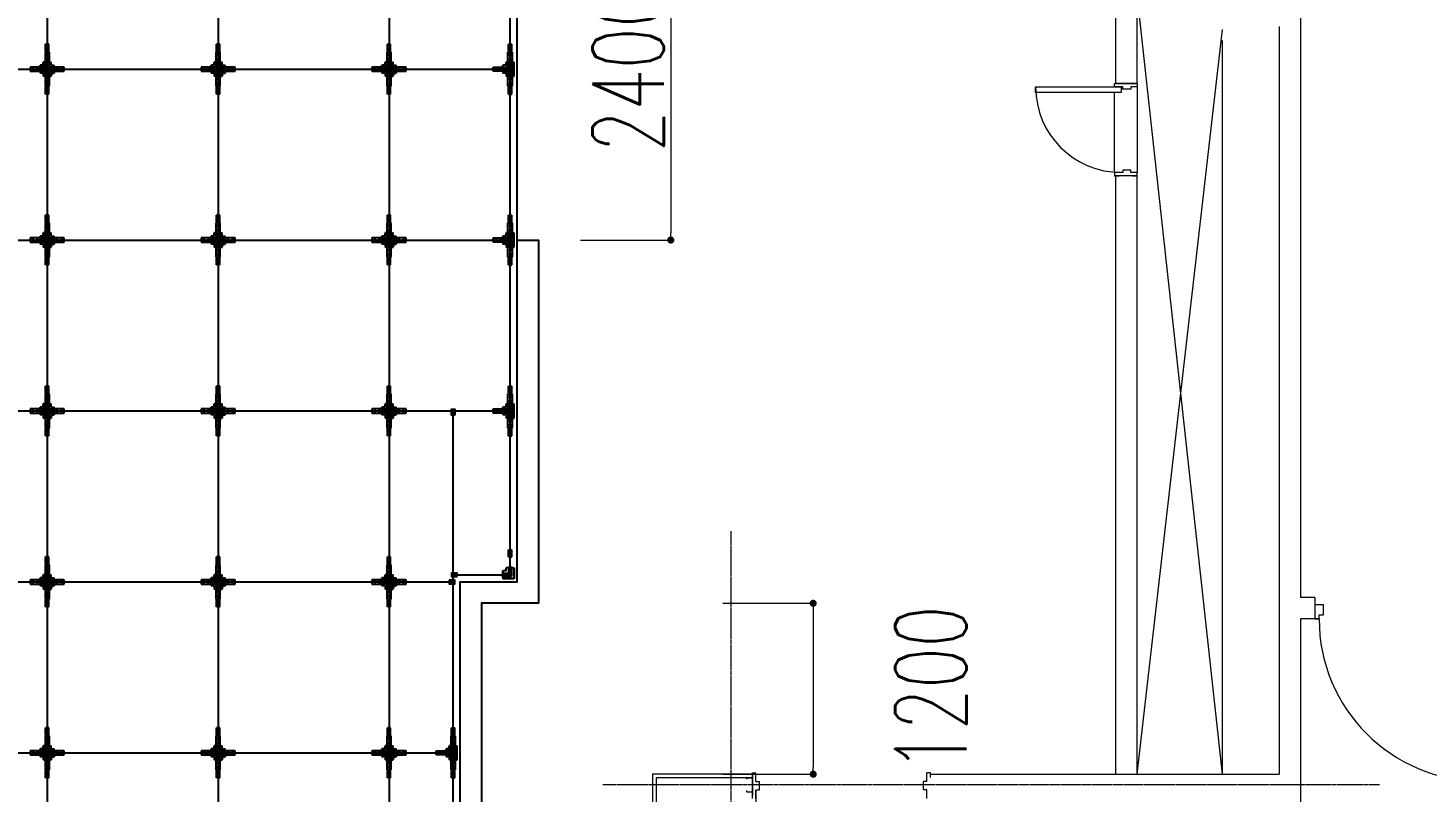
# Model space of a CAD drawing. Extents: x 225000 to 2157367, y 208400 to 840900.
# Drawn here: x 508391 to 518213, y 393527 to 398891 of the extents above; entities that cross this region are included whole.
import ezdxf

# ---------------------------------------------------------------- set-up
doc = ezdxf.new("R2010")
doc.units = 0
doc.header["$LTSCALE"] = 10
for name, pattern in [('Data Center Layout_L20$0$CENTER', [2, 1.25, -0.25, 0.25, -0.25]), ('XFDC20$0$CENTERX2', [4, 2.5, -0.5, 0.5, -0.5]), ('XFDC20$0$HIDDEN2', [0.1875, 0.125, -0.0625])]:
    doc.linetypes.add(name, pattern=pattern)
for name, color, linetype, lineweight in [('Data Center Layout_L20$0$ARC', 252, 'Continuous', 0), ('Data Center Layout_L20$0$K-SIN', 252, 'Data Center Layout_L20$0$CENTER', 9), ('Data Center Layout_L20$0$STEEL1', 252, 'Continuous', 0)]:
    doc.layers.add(name, color=color, linetype=linetype, lineweight=lineweight)
for name, color, linetype in [('Data Center Layout_L20$0$MACHINE-DIM', 252, 'Continuous'), ('XFDC20$0$A-C-2800 (PH1)', 191, 'Continuous'), ('XFDC20$0$AC-S', 150, 'Continuous')]:
    doc.layers.add(name, color=color, linetype=linetype)
for name, color, linetype, plot in [('XFDC20$0$A-Area (PH1)', 170, 'Continuous', False), ('XFDC20$0$A-C-Point', 9, 'Continuous', False), ('XFDC20$0$A-C-Point Other', 15, 'Continuous', False)]:
    doc.layers.add(name, color=color, linetype=linetype, plot=plot)
doc.styles.add('Data Center Layout_L20$0$型式1', font='simplex.shx', dxfattribs={"width": 0.68, "bigfont": 'chineset.shx'})
doc.dimstyles.new('Data Center Layout_L20$0$DIM-50-00', dxfattribs={"dimscale": 0, "dimtxt": 150, "dimasz": 50, "dimexe": 0, "dimexo": 0.1, "dimgap": 50, "dimtad": 1, "dimdec": 1, "dimdsep": 46, "dimtxsty": 'Data Center Layout_L20$0$型式1', "dimblk": 'Data Center Layout_L20$0$_Dot', "dimcen": 0, "dimclrd": 256, "dimclre": 256, "dimclrt": 256, "dimadec": 0, "dimazin": 0, "dimtfac": 0.8, "dimtdec": 1, "dimtmove": 2, "dimatfit": 3, "dimldrblk": 'Data Center Layout_L20$0$_ArchTick', "dimfxl": 1, "dimtolj": 1, "dimlwd": 13, "dimlwe": 9, "dimarcsym": 0})

# ---------------------------------------------------------------- blocks, each defined once
blk = doc.blocks.new('Data Center Layout_L20$0$_Dot')
at = {"layer": 'Data Center Layout_L20$0$MACHINE-DIM', "color": 0, "lineweight": -2}
blk.add_line((-0.5, 0), (-1, 0), dxfattribs=at)
at = {"layer": 'Data Center Layout_L20$0$MACHINE-DIM', "color": 0, "const_width": 0.5}
blk.add_lwpolyline([(-0.25, 0, 1), (0.25, 0, 1)], format="xyb", close=True, dxfattribs=at)
blk = doc.blocks.new('*D116')
at = {"layer": 'Data Center Layout_L20$0$STEEL1', "lineweight": 9, "transparency": 16777216}
for p, q in [((512269.7, 199802.3), (512903.8, 199802.3)), ((512269.7, 197402.3), (512903.8, 197402.3))]:
    blk.add_line(p, q, dxfattribs=at)
at = {"layer": 'Data Center Layout_L20$0$STEEL1', "lineweight": 13, "transparency": 16777216}
blk.add_line((512903.8, 199752.3), (512903.8, 197452.3), dxfattribs=at)
at = {"layer": 'DEFPOINTS', "color": 0, "transparency": 16777216}
for p in [(512269.6, 199802.3), (512269.6, 197402.3), (512903.8, 197402.3)]:
    blk.add_point(p, dxfattribs=at)
at = {"layer": 'Data Center Layout_L20$0$STEEL1', "lineweight": 13, "transparency": 16777216, "xscale": 50, "yscale": 50, "zscale": 50}
for p, rotation in [((512903.8, 199802.3), 90), ((512903.8, 197402.3), 270)]:
    blk.add_blockref('Data Center Layout_L20$0$_Dot', p, dxfattribs=dict(at, rotation=rotation))
at = {"layer": 'Data Center Layout_L20$0$STEEL1', "transparency": 16777216, "insert": (512603.8, 198602.3), "char_height": 500, "attachment_point": 5, "rotation": 90, "style": 'Data Center Layout_L20$0$型式1'}
blk.add_mtext('\\A1;2400', dxfattribs=at)
blk = doc.blocks.new('Data Center Layout_L20$0$_ArchTick')
at = {"layer": 'Data Center Layout_L20$0$MACHINE-DIM', "color": 0, "const_width": 0.15}
blk.add_lwpolyline([(-0.5, -0.5), (0.5, 0.5)], dxfattribs=at)
blk = doc.blocks.new('*D123')
at = {"layer": 'Data Center Layout_L20$0$STEEL1', "lineweight": 9, "transparency": 16777216}
for p, q in [((513269.7, 194852.3), (513903.8, 194852.3)), ((513269.7, 193652.3), (513903.8, 193652.3))]:
    blk.add_line(p, q, dxfattribs=at)
at = {"layer": 'Data Center Layout_L20$0$STEEL1', "lineweight": 13, "transparency": 16777216}
blk.add_line((513903.8, 194802.3), (513903.8, 193702.3), dxfattribs=at)
at = {"layer": 'DEFPOINTS', "color": 0, "transparency": 16777216}
for p in [(513269.6, 194852.3), (513269.6, 193652.3), (513903.8, 193652.3)]:
    blk.add_point(p, dxfattribs=at)
at = {"layer": 'Data Center Layout_L20$0$STEEL1', "lineweight": 13, "transparency": 16777216, "xscale": 50, "yscale": 50, "zscale": 50}
for p, rotation in [((513903.8, 194852.3), 90), ((513903.8, 193652.3), 270)]:
    blk.add_blockref('Data Center Layout_L20$0$_Dot', p, dxfattribs=dict(at, rotation=rotation))
at = {"layer": 'Data Center Layout_L20$0$STEEL1', "transparency": 16777216, "insert": (514728.8, 194252.3), "char_height": 500, "attachment_point": 5, "rotation": 90, "style": 'Data Center Layout_L20$0$型式1'}
blk.add_mtext('\\A1;1200', dxfattribs=at)
blk = doc.blocks.new('XFDC20$0$Ceil-J十')
for p, q in [((-53, 11), (-53, 11.9)), ((-45, 12.4), (-52.5, 12.4)), ((-44, 10.5), (-52.5, 10.5)), ((-44, 10.5), (-52.5, 10.5)), ((-50, 0), (-50, 28)), ((-28, 28), (-50, 28)), ((-26.8, 26.8), (-50, 26.8)), ((-48, 9.4), (-50, 9.4)), ((-45.5, 4.1), (-50, 4.1)), ((-50, 0), (-50, -28)), ((-48, 0), (-48, 9.4)), ((-48, 0), (-48, -9.4)), ((-45.5, 0), (-45.5, 10.5)), ((-45.5, 8), (-21.3, 8)), ((-21.3, 1.5), (-45.5, 1.5)), ((-45.5, 0), (-45.5, -10.5)), ((-44, 10.5), (-44, 11.4)), ((-44, 10.5), (-18.4, 10.5)), ((-39.5, 8), (-39.5, 10.5)), ((-39.5, 0), (-39.5, 1.5)), ((-39.5, 0), (-39.5, -1.5)), ((0, 50), (-28, 50)), ((-28, 28), (-28, 50)), ((-26.8, 26.8), (-26.8, 50)), ((-20, 7.6), (-20, 10.5)), ((-18.8, 4), (-18.8, 5.5)), ((-12.4, 45), (-12.4, 52.5)), ((-11, 53), (-11.9, 53)), ((-10.5, 44), (-11.4, 44)), ((-10.5, 44), (-10.5, 52.5)), ((0, 45.5), (-10.5, 45.5)), ((-10.5, 44), (-10.5, 18.4)), ((-8, 39.5), (-10.5, 39.5)), ((-7.6, 20), (-10.5, 20)), ((-9.4, 48), (-9.4, 50)), ((0, 48), (-9.4, 48)), ((-8, 45.5), (-8, 21.3)), ((-4, 18.8), (-5.5, 18.8)), ((-4.1, 45.5), (-4.1, 50)), ((-1.5, 21.3), (-1.5, 45.5)), ((0, 39.5), (-1.5, 39.5)), ((0, 50), (28, 50)), ((0, 48), (9.4, 48)), ((0, 45.5), (10.5, 45.5)), ((0, 39.5), (1.5, 39.5)), ((1.5, 21.3), (1.5, 45.5)), ((4, 18.8), (5.5, 18.8)), ((4.1, 45.5), (4.1, 50)), ((7.6, 20), (10.5, 20)), ((8, 45.5), (8, 21.3)), ((8, 39.5), (10.5, 39.5)), ((9.4, 48), (9.4, 50)), ((10.5, 44), (10.5, 52.5)), ((10.5, 44), (10.5, 18.4)), ((10.5, 44), (11.4, 44)), ((11, 53), (11.9, 53)), ((12.4, 45), (12.4, 52.5)), ((44, 10.5), (18.4, 10.5)), ((18.8, 4), (18.8, 5.5)), ((20, 7.6), (20, 10.5)), ((45.5, 8), (21.3, 8)), ((21.3, 1.5), (45.5, 1.5)), ((26.8, 26.8), (26.8, 50)), ((26.8, 26.8), (50, 26.8)), ((28, 28), (28, 50)), ((28, 28), (50, 28)), ((28.6, 28), (37.8, 28)), ((39.5, 8), (39.5, 10.5)), ((39.5, 0), (39.5, 1.5)), ((39.5, 0), (39.5, -1.5)), ((44, 10.5), (44, 11.4)), ((44, 10.5), (52.5, 10.5)), ((45, 12.4), (52.5, 12.4)), ((45.5, 0), (45.5, 10.5)), ((45.5, 4.1), (50, 4.1)), ((45.5, 0), (45.5, -10.5)), ((48, 0), (48, 9.4)), ((48, 9.4), (50, 9.4)), ((48, 0), (48, -9.4)), ((50, 0), (50, 28)), ((50, 0), (50, -28)), ((53, 11), (53, 11.9)), ((-53, -11), (-53, -11.9)), ((-44, -10.5), (-52.5, -10.5)), ((-45, -12.4), (-52.5, -12.4)), ((-45.5, -4.1), (-50, -4.1)), ((-48, -9.4), (-50, -9.4)), ((-26.8, -26.8), (-50, -26.8)), ((-28, -28), (-50, -28)), ((-21.3, -1.5), (-45.5, -1.5)), ((-45.5, -8), (-21.3, -8)), ((-44, -10.5), (-18.4, -10.5)), ((-44, -10.5), (-44, -11.4)), ((-39.5, -8), (-39.5, -10.5)), ((-28, -28), (-28, -50)), ((0, -50), (-28, -50)), ((-26.8, -26.8), (-26.8, -50)), ((-20, -7.6), (-20, -10.5)), ((-18.8, -4), (-18.8, -5.5)), ((-12.4, -45), (-12.4, -52.5)), ((-11, -53), (-11.9, -53)), ((-10.5, -44), (-11.4, -44)), ((-10.5, -44), (-10.5, -18.4)), ((-7.6, -20), (-10.5, -20)), ((-8, -39.5), (-10.5, -39.5)), ((-10.5, -44), (-10.5, -52.5)), ((0, -45.5), (-10.5, -45.5)), ((0, -48), (-9.4, -48)), ((-9.4, -48), (-9.4, -50)), ((-8, -45.5), (-8, -21.3)), ((-4, -18.8), (-5.5, -18.8)), ((-4.1, -45.5), (-4.1, -50)), ((-1.5, -21.3), (-1.5, -45.5)), ((0, -39.5), (-1.5, -39.5)), ((0, -39.5), (1.5, -39.5)), ((0, -45.5), (10.5, -45.5)), ((0, -48), (9.4, -48)), ((0, -50), (28, -50)), ((1.5, -21.3), (1.5, -45.5)), ((4, -18.8), (5.5, -18.8)), ((4.1, -45.5), (4.1, -50)), ((7.6, -20), (10.5, -20)), ((8, -45.5), (8, -21.3)), ((8, -39.5), (10.5, -39.5)), ((9.4, -48), (9.4, -50)), ((10.5, -44), (10.5, -18.4)), ((10.5, -44), (10.5, -52.5)), ((10.5, -44), (11.4, -44)), ((11, -53), (11.9, -53)), ((12.4, -45), (12.4, -52.5)), ((14, -1.5), (13.9, -1.5)), ((44, -10.5), (18.4, -10.5)), ((18.8, -4), (18.8, -5.5)), ((20, -7.6), (20, -10.5)), ((21.3, -1.5), (45.5, -1.5)), ((45.5, -8), (21.3, -8)), ((26.8, -26.8), (50, -26.8)), ((26.8, -26.8), (26.8, -50)), ((28, -28), (28, -50)), ((28, -28), (50, -28)), ((39.5, -8), (39.5, -10.5)), ((44, -10.5), (52.5, -10.5)), ((44, -10.5), (44, -11.4)), ((45, -12.4), (52.5, -12.4)), ((45.5, -4.1), (50, -4.1)), ((48, -9.4), (50, -9.4)), ((53, -11), (53, -11.9))]:
    blk.add_line(p, q)
blk.add_circle((0, 0), 14)
for centre, radius, start, end in [((-52.5, 11.9), 0.5, 90, 180), ((-52.5, 11), 0.5, 180, 270), ((-45, 11.4), 1, 0, 90), ((-21.3, 5.5), 2.5, 0, 90), ((-21.3, 4), 2.5, 270, 0), ((-18.4, 13), 2.5, 270, 324.70561), ((0, 0), 20, 125.29439, 144.70561), ((-11.9, 52.5), 0.5, 90, 180), ((-11.4, 45), 1, 180, 270), ((-13, 18.4), 2.5, 305.29439, 0), ((-11, 52.5), 0.5, 0, 90), ((-5.5, 21.3), 2.5, 180, 270), ((-4, 21.3), 2.5, 270, 0), ((4, 21.3), 2.5, 180, 270), ((5.5, 21.3), 2.5, 270, 0), ((11, 52.5), 0.5, 90, 180), ((13, 18.4), 2.5, 180, 234.70561), ((11.4, 45), 1, 270, 0), ((0, 0), 20, 35.29439, 54.70561), ((11.9, 52.5), 0.5, 0, 90), ((18.4, 13), 2.5, 215.29439, 270), ((21.3, 5.5), 2.5, 90, 180), ((21.3, 4), 2.5, 180, 270), ((45, 11.4), 1, 90, 180), ((52.5, 11.9), 0.5, 0, 90), ((52.5, 11), 0.5, 270, 0), ((-52.5, -11), 0.5, 90, 180), ((-52.5, -11.9), 0.5, 180, 270), ((-45, -11.4), 1, 270, 0), ((-21.3, -4), 2.5, 0, 90), ((-21.3, -5.5), 2.5, 270, 0), ((-18.4, -13), 2.5, 35.29439, 90), ((0, 0), 20, 215.29439, 234.70561), ((-11.4, -45), 1, 90, 180), ((-11.9, -52.5), 0.5, 180, 270), ((-13, -18.4), 2.5, 0, 54.70561), ((-11, -52.5), 0.5, 270, 0), ((-5.5, -21.3), 2.5, 90, 180), ((-4, -21.3), 2.5, 0, 90), ((4, -21.3), 2.5, 90, 180), ((5.5, -21.3), 2.5, 0, 90), ((13, -18.4), 2.5, 125.29439, 180), ((11, -52.5), 0.5, 180, 270), ((11.4, -45), 1, 0, 90), ((0, 0), 20, 305.29439, 324.70561), ((11.9, -52.5), 0.5, 270, 0), ((18.4, -13), 2.5, 90, 144.70561), ((21.3, -4), 2.5, 90, 180), ((21.3, -5.5), 2.5, 180, 270), ((45, -11.4), 1, 180, 270), ((52.5, -11), 0.5, 0, 90), ((52.5, -11.9), 0.5, 270, 0)]:
    blk.add_arc(centre, radius, start, end)
blk = doc.blocks.new('XFDC20$0$Turnbuckle-POINT')
at = {"extrusion": (0, 1, 0)}
for p, q in [((-2.5, -1.1), (-2.5, 1.1)), ((2.5, 1.1), (-2.5, 1.1)), ((2.5, -1.1), (2.5, 1.1)), ((2.5, -1.1), (-2.5, -1.1))]:
    blk.add_line(p, q, dxfattribs=at)
at = {"color": 1, "linetype": 'XFDC20$0$HIDDEN2', "ltscale": 0.5, "extrusion": (0, 1, 0)}
for p, q in [((-2.2, -1.1), (-2.2, 1.1)), ((2.2, -1.1), (2.2, 1.1))]:
    blk.add_line(p, q, dxfattribs=at)
blk.add_circle((0, 0), 0.476)
blk = doc.blocks.new('XFDC20$0$A-C-Support (24x24x6t)')
for p, q in [((1.5, 12), (-1.5, 12)), ((-1.5, 12), (-1.5, 2.75)), ((1.5, 2.75), (1.5, 12)), ((-2.75, 1.5), (-12, 1.5)), ((-12, 1.5), (-12, -1.5)), ((12, 1.5), (2.75, 1.5)), ((12, -1.5), (12, 1.5)), ((-12, -1.5), (-2.75, -1.5)), ((-1.5, -2.75), (-1.5, -12)), ((1.5, -12), (1.5, -2.75)), ((2.75, -1.5), (12, -1.5)), ((-1.5, -12), (1.5, -12))]:
    blk.add_line(p, q)
at = {"color": 9, "linetype": 'XFDC20$0$CENTERX2', "ltscale": 0.01}
for p, q in [((5, 0), (-5, 0)), ((0, 5), (0, -5))]:
    blk.add_line(p, q, dxfattribs=at)
for centre, radius in [((0, 10.04), 0.652), ((-10.04, 0), 0.652), ((-6.97, 0), 0.652), ((0, 0), 1.63), ((0, 7.05), 0.652), ((6.97, 0), 0.652), ((10.04, 0), 0.652), ((0, -7.05), 0.652), ((0, -10.04), 0.652)]:
    blk.add_circle(centre, radius)
for centre, start, end in [((-2.75, 2.75), 270, 360), ((2.75, 2.75), 180, 270), ((-2.75, -2.75), 0, 90), ((2.75, -2.75), 90, 180)]:
    blk.add_arc(centre, 1.25, start, end)
blk = doc.blocks.new('XFDC20$0$Ceil-JT')
for p, q in [((-53, 11), (-53, 11.9)), ((-45, 12.4), (-52.5, 12.4)), ((-44, 10.5), (-52.5, 10.5)), ((-50, 0), (-50, 28)), ((-28, 28), (-50, 28)), ((-26.8, 26.8), (-50, 26.8)), ((-48, 9.4), (-50, 9.4)), ((-45.5, 4.1), (-50, 4.1)), ((-50, 0), (-50, -28)), ((-48, 0), (-48, 9.4)), ((-48, 0), (-48, -9.4)), ((-45.5, 0), (-45.5, 10.5)), ((-45.5, 8), (-21.3, 8)), ((-21.3, 1.5), (-45.5, 1.5)), ((-45.5, 0), (-45.5, -10.5)), ((-44, 10.5), (-44, 11.4)), ((-44, 10.5), (-18.4, 10.5)), ((-39.5, 8), (-39.5, 10.5)), ((-39.5, 0), (-39.5, 1.5)), ((-39.5, 0), (-39.5, -1.5)), ((0, 50), (-28, 50)), ((-28, 28), (-28, 50)), ((-26.8, 26.8), (-26.8, 50)), ((-20, 7.6), (-20, 10.5)), ((-18.8, 4), (-18.8, 5.5)), ((-12.4, 45), (-12.4, 52.5)), ((-11, 53), (-11.9, 53)), ((-10.5, 44), (-11.4, 44)), ((-10.5, 44), (-10.5, 52.5)), ((0, 45.5), (-10.5, 45.5)), ((-10.5, 44), (-10.5, 18.4)), ((-8, 39.5), (-10.5, 39.5)), ((-7.6, 20), (-10.5, 20)), ((-9.4, 48), (-9.4, 50)), ((0, 48), (-9.4, 48)), ((-8, 45.5), (-8, 21.3)), ((-4, 18.8), (-5.5, 18.8)), ((-4.1, 45.5), (-4.1, 50)), ((-1.5, 21.3), (-1.5, 45.5)), ((0, 39.5), (-1.5, 39.5)), ((0, 50), (28, 50)), ((0, 48), (9.4, 48)), ((0, 45.5), (10.5, 45.5)), ((0, 39.5), (1.5, 39.5)), ((1.5, 21.3), (1.5, 45.5)), ((4, 18.8), (5.5, 18.8)), ((4.1, 45.5), (4.1, 50)), ((7.6, 20), (10.5, 20)), ((8, 45.5), (8, 21.3)), ((8, 39.5), (10.5, 39.5)), ((9.4, 48), (9.4, 50)), ((10.5, 44), (10.5, 52.5)), ((10.5, 44), (10.5, 18.4)), ((10.5, 44), (11.4, 44)), ((11, 53), (11.9, 53)), ((12.4, 45), (12.4, 52.5)), ((44, 10.5), (18.4, 10.5)), ((18.8, 4), (18.8, 5.5)), ((20, 7.6), (20, 10.5)), ((45.5, 8), (21.3, 8)), ((21.3, 1.5), (45.5, 1.5)), ((26.8, 26.8), (26.8, 50)), ((26.8, 26.8), (50, 26.8)), ((28, 28), (28, 50)), ((28, 28), (50, 28)), ((39.5, 8), (39.5, 10.5)), ((39.5, 0), (39.5, 1.5)), ((39.5, 0), (39.5, -1.5)), ((44, 10.5), (44, 11.4)), ((44, 10.5), (52.5, 10.5)), ((44, 10.5), (52.5, 10.5)), ((45, 12.4), (52.5, 12.4)), ((45.5, 0), (45.5, 10.5)), ((45.5, 4.1), (50, 4.1)), ((45.5, 0), (45.5, -10.5)), ((48, 0), (48, 9.4)), ((48, 9.4), (50, 9.4)), ((48, 0), (48, -9.4)), ((50, 0), (50, 28)), ((50, 0), (50, -28)), ((53, 11), (53, 11.9)), ((-53, -11), (-53, -11.9)), ((-44, -10.5), (-52.5, -10.5)), ((-45, -12.4), (-52.5, -12.4)), ((-45.5, -4.1), (-50, -4.1)), ((-48, -9.4), (-50, -9.4)), ((-50, -26.8), (50, -26.8)), ((-50, -28), (50, -28)), ((-21.3, -1.5), (-45.5, -1.5)), ((-45.5, -8), (-21.3, -8)), ((-44, -10.5), (-18.4, -10.5)), ((-44, -10.5), (-44, -11.4)), ((-39.5, -8), (-39.5, -10.5)), ((-20, -7.6), (-20, -10.5)), ((-18.8, -4), (-18.8, -5.5)), ((44, -10.5), (-18.4, -10.5)), ((10.4, -7.5), (-10.4, -7.5)), ((18.8, -4), (18.8, -5.5)), ((20, -7.6), (20, -10.5)), ((21.3, -1.5), (45.5, -1.5)), ((45.5, -8), (21.3, -8)), ((39.5, -8), (39.5, -10.5)), ((44, -10.5), (52.5, -10.5)), ((44, -10.5), (44, -11.4)), ((45, -12.4), (52.5, -12.4)), ((45.5, -4.1), (50, -4.1)), ((48, -9.4), (50, -9.4)), ((53, -11), (53, -11.9))]:
    blk.add_line(p, q)
for centre, radius, start, end in [((-52.5, 11.9), 0.5, 90, 180), ((-52.5, 11), 0.5, 180, 270), ((-45, 11.4), 1, 0, 90), ((-21.3, 5.5), 2.5, 0, 90), ((-21.3, 4), 2.5, 270, 0), ((-18.4, 13), 2.5, 270, 324.70561), ((0, 0), 20, 125.29439, 144.70561), ((0, 0), 14, 334.22854, 205.77146), ((-11.9, 52.5), 0.5, 90, 180), ((-11.4, 45), 1, 180, 270), ((-13, 18.4), 2.5, 305.29439, 0), ((-11, 52.5), 0.5, 0, 90), ((-5.5, 21.3), 2.5, 180, 270), ((-4, 21.3), 2.5, 270, 0), ((4, 21.3), 2.5, 180, 270), ((5.5, 21.3), 2.5, 270, 0), ((11, 52.5), 0.5, 90, 180), ((13, 18.4), 2.5, 180, 234.70561), ((11.4, 45), 1, 270, 0), ((0, 0), 20, 35.29439, 54.70561), ((11.9, 52.5), 0.5, 0, 90), ((18.4, 13), 2.5, 215.29439, 270), ((21.3, 5.5), 2.5, 90, 180), ((21.3, 4), 2.5, 180, 270), ((45, 11.4), 1, 90, 180), ((52.5, 11.9), 0.5, 0, 90), ((52.5, 11), 0.5, 270, 0), ((-52.5, -11), 0.5, 90, 180), ((-52.5, -11.9), 0.5, 180, 270), ((-45, -11.4), 1, 270, 0), ((-21.3, -4), 2.5, 0, 90), ((-21.3, -5.5), 2.5, 270, 0), ((-10.4, -5), 2.5, 205.77146, 270), ((10.4, -5), 2.5, 270, 334.22854), ((21.3, -4), 2.5, 90, 180), ((21.3, -5.5), 2.5, 180, 270), ((45, -11.4), 1, 180, 270), ((52.5, -11), 0.5, 0, 90), ((52.5, -11.9), 0.5, 270, 0)]:
    blk.add_arc(centre, radius, start, end)
blk = doc.blocks.new('XFDC20$0$A-C-Support-T (24x24x6t)')
for p, q in [((1.5, 12), (-1.5, 12)), ((-1.5, 12), (-1.5, 2.75)), ((1.5, -12), (1.5, 12)), ((-2.75, 1.5), (-12, 1.5)), ((-12, 1.5), (-12, -1.5)), ((-12, -1.5), (-2.75, -1.5)), ((-1.5, -2.75), (-1.5, -12)), ((-1.5, -12), (1.5, -12))]:
    blk.add_line(p, q)
at = {"color": 9, "linetype": 'XFDC20$0$CENTERX2', "ltscale": 0.01}
for p, q in [((-5, 0), (0, 0)), ((0, 5), (0, -5))]:
    blk.add_line(p, q, dxfattribs=at)
for centre in [(0, 10.04), (-10.04, 0), (-7.05, 0), (0, 6.97), (0, -6.97), (0, -10.04)]:
    blk.add_circle(centre, 0.652)
for centre, start, end in [((-2.75, 2.75), 270, 0), ((-2.75, -2.75), 0, 90)]:
    blk.add_arc(centre, 1.25, start, end)
blk = doc.blocks.new('XFDC20$0$Ceil-JL')
for p, q in [((-53, 11), (-53, 11.9)), ((-45, 12.4), (-52.5, 12.4)), ((-44, 10.5), (-52.5, 10.5)), ((-50, 0), (-50, 28)), ((-28, 28), (-50, 28)), ((-26.8, 26.8), (-50, 26.8)), ((-48, 9.4), (-50, 9.4)), ((-45.5, 4.1), (-50, 4.1)), ((-50, 0), (-50, -28)), ((-48, 0), (-48, 9.4)), ((-48, 0), (-48, -9.4)), ((-45.5, 0), (-45.5, 10.5)), ((-45.5, 8), (-21.3, 8)), ((-21.3, 1.5), (-45.5, 1.5)), ((-45.5, 0), (-45.5, -10.5)), ((-44, 10.5), (-44, 11.4)), ((-44, 10.5), (-18.4, 10.5)), ((-39.5, 8), (-39.5, 10.5)), ((-39.5, 0), (-39.5, 1.5)), ((-39.5, 0), (-39.5, -1.5)), ((0, 50), (-28, 50)), ((-28, 28), (-28, 50)), ((-26.8, 26.8), (-26.8, 50)), ((-20, 7.6), (-20, 10.5)), ((-18.8, 4), (-18.8, 5.5)), ((-12.4, 45), (-12.4, 52.5)), ((-11, 53), (-11.9, 53)), ((-10.5, 44), (-11.4, 44)), ((-10.5, 44), (-10.5, 52.5)), ((0, 45.5), (-10.5, 45.5)), ((-10.5, 44), (-10.5, 18.4)), ((-8, 39.5), (-10.5, 39.5)), ((-7.6, 20), (-10.5, 20)), ((-9.4, 48), (-9.4, 50)), ((0, 48), (-9.4, 48)), ((-8, 45.5), (-8, 21.3)), ((-4, 18.8), (-5.5, 18.8)), ((-4.1, 45.5), (-4.1, 50)), ((-1.5, 21.3), (-1.5, 45.5)), ((0, 39.5), (-1.5, 39.5)), ((0, 50), (28, 50)), ((0, 48), (9.4, 48)), ((0, 45.5), (10.5, 45.5)), ((0, 39.5), (1.5, 39.5)), ((1.5, 21.3), (1.5, 45.5)), ((4, 18.8), (5.5, 18.8)), ((4.1, 45.5), (4.1, 50)), ((7.5, -5.2), (7.5, 10.4)), ((7.6, 20), (10.5, 20)), ((8, 45.5), (8, 21.3)), ((8, 39.5), (10.5, 39.5)), ((9.4, 48), (9.4, 50)), ((10.5, 44), (10.5, 52.5)), ((10.5, 44), (10.5, -10.5)), ((10.5, 44), (11.4, 44)), ((11, 53), (11.9, 53)), ((12.4, 45), (12.4, 52.5)), ((26.8, -26.8), (26.8, 50)), ((28, -28), (28, 50)), ((-53, -11), (-53, -11.9)), ((-44, -10.5), (-52.5, -10.5)), ((-45, -12.4), (-52.5, -12.4)), ((-45.5, -4.1), (-50, -4.1)), ((-48, -9.4), (-50, -9.4)), ((-50, -26.8), (26.8, -26.8)), ((-50, -28), (28, -28)), ((-21.3, -1.5), (-45.5, -1.5)), ((-45.5, -8), (-21.3, -8)), ((-44, -10.5), (10.5, -10.5)), ((-44, -10.5), (-44, -11.4)), ((-39.5, -8), (-39.5, -10.5)), ((-20, -7.6), (-20, -10.5)), ((-18.8, -4), (-18.8, -5.5)), ((6.1, -7.5), (-10.4, -7.5))]:
    blk.add_line(p, q)
for centre, radius, start, end in [((-52.5, 11.9), 0.5, 90, 180), ((-52.5, 11), 0.5, 180, 270), ((-45, 11.4), 1, 0, 90), ((-21.3, 5.5), 2.5, 0, 90), ((-21.3, 4), 2.5, 270, 0), ((-18.4, 13), 2.5, 270, 324.70561), ((0, 0), 20, 125.29439, 144.70561), ((0, 0), 14, 64.22854, 205.77146), ((-11.9, 52.5), 0.5, 90, 180), ((-11.4, 45), 1, 180, 270), ((-13, 18.4), 2.5, 305.29439, 0), ((-11, 52.5), 0.5, 0, 90), ((-5.5, 21.3), 2.5, 180, 270), ((-4, 21.3), 2.5, 270, 0), ((4, 21.3), 2.5, 180, 270), ((5.5, 21.3), 2.5, 270, 0), ((5, 10.4), 2.5, 0, 64.22854), ((11, 52.5), 0.5, 90, 180), ((11.4, 45), 1, 270, 0), ((11.9, 52.5), 0.5, 0, 90), ((-52.5, -11), 0.5, 90, 180), ((-52.5, -11.9), 0.5, 180, 270), ((-45, -11.4), 1, 270, 0), ((-21.3, -4), 2.5, 0, 90), ((-21.3, -5.5), 2.5, 270, 0), ((-10.4, -5), 2.5, 205.77146, 270), ((5, -5.2), 2.5, 295.77146, 0)]:
    blk.add_arc(centre, radius, start, end)
blk = doc.blocks.new('XFDC20$0$Ceil-Jc')
blk.add_lwpolyline([(-1.25, -2.9), (1.25, -2.9), (1.25, 1.2), (-1.25, 1.2)], close=True)
blk = doc.blocks.new('XFDC20')
at = {"layer": 'XFDC20$0$A-Area (PH1)'}
blk.add_lwpolyline([(511425.6, 187202.3), (511425.6, 195002.3), (511825.6, 195002.3), (511825.6, 211127.3), (498925.6, 211127.3), (498925.6, 205602.3), (499325.6, 205602.3), (499325.6, 204802.3), (498925.6, 204802.3), (498925.6, 196274.3), (500497.6, 196274.3), (500497.6, 193502.3), (499375.6, 193502.3), (499375.6, 192752.3)], dxfattribs=at)
at = {"layer": 'XFDC20$0$A-C-2800 (PH1)', "ltscale": 0.3}
for p, q in [((508525.6, 211077.3), (508525.6, 187252.3)), ((509725.6, 211077.3), (509725.6, 187252.3)), ((510925.6, 211077.3), (510925.6, 187252.3)), ((511775.6, 195052.3), (511775.6, 211077.3)), ((498975.6, 198602.3), (511775.6, 198602.3)), ((498975.6, 197402.3), (511775.6, 197402.3)), ((500547.6, 196202.3), (511775.6, 196202.3)), ((511375.6, 187252.3), (511375.6, 196202.3)), ((500547.6, 195002.3), (511375.6, 195002.3)), ((511375.6, 195052.3), (511775.6, 195052.3)), ((511425.6, 195002.3), (511825.6, 195002.3)), ((500547.6, 193802.3), (511375.6, 193802.3))]:
    blk.add_line(p, q, dxfattribs=at)
at = {"layer": 'XFDC20$0$A-C-Point', "yscale": 10, "zscale": 10}
for p, xscale, rotation in [((508525.5, 198752.3), -10, 90), ((509725.5, 198752.3), -10, 90), ((510925.5, 198752.3), -10, 90), ((511775.7, 198752.3, 0), 10, 270), ((508525.5, 198452.3), -10, 90), ((509725.5, 198452.3), -10, 90), ((510925.5, 198452.3), -10, 90), ((511775.7, 198452.3), 10, 270), ((508525.5, 197552.3), -10, 90), ((509725.5, 197552.3), -10, 90), ((510925.5, 197552.3), -10, 90), ((511775.7, 197552.3, 0), 10, 270), ((508525.5, 197252.3), -10, 90), ((509725.5, 197252.3), -10, 90), ((510925.5, 197252.3), -10, 90), ((511775.7, 197252.3), 10, 270), ((508525.5, 196352.3), -10, 90), ((509725.5, 196352.3), -10, 90), ((510925.5, 196352.3), -10, 90), ((511775.7, 196352.3, 0), 10, 270), ((508525.5, 196052.3), -10, 90), ((509725.5, 196052.3), -10, 90), ((510925.5, 196052.3), -10, 90), ((511775.7, 196052.3), 10, 270), ((508525.5, 195152.3), -10, 90), ((509725.5, 195152.3), -10, 90), ((510925.5, 195152.3), -10, 90), ((511775.7, 195202.3, 0), 10, 270), ((508525.5, 194852.3), -10, 90), ((509725.5, 194852.3), -10, 90), ((510925.5, 194852.3), -10, 90), ((508525.5, 193952.3), -10, 90), ((509725.5, 193952.3), -10, 90), ((510925.5, 193952.3), -10, 90), ((511375.7, 193952.3, 0), 10, 270), ((508525.5, 193652.3), -10, 90), ((509725.5, 193652.3), -10, 90), ((510925.5, 193652.3), -10, 90), ((511375.7, 193652.3), 10, 270)]:
    blk.add_blockref('XFDC20$0$Turnbuckle-POINT', p, dxfattribs=dict(at, xscale=xscale, rotation=rotation))
at = {"layer": 'XFDC20$0$A-C-Point Other'}
for p in [(508525.6, 198602.3), (509725.6, 198602.3), (510925.6, 198602.3), (508525.6, 197402.3), (509725.6, 197402.3), (510925.6, 197402.3), (508525.6, 196202.3), (509725.6, 196202.3), (510925.6, 196202.3), (508525.6, 195002.3), (509725.6, 195002.3), (510925.6, 195002.3), (508525.6, 193802.3), (509725.6, 193802.3), (510925.6, 193802.3)]:
    blk.add_blockref('XFDC20$0$Ceil-J十', p, dxfattribs=at)
at = {"layer": 'XFDC20$0$A-C-Point Other', "rotation": 90.00000000000001}
for p in [(511775.6, 198602.3), (511775.6, 197402.3), (511775.6, 196202.3), (511375.6, 193802.3)]:
    blk.add_blockref('XFDC20$0$Ceil-JT', p, dxfattribs=at)
at = {"layer": 'XFDC20$0$A-C-Point Other', "xscale": -10, "yscale": 10, "zscale": 10}
blk.add_blockref('XFDC20$0$Ceil-Jc', (511375.6, 196202.3, 0), dxfattribs=at)
at = {"layer": 'XFDC20$0$A-C-Point Other', "xscale": -1, "rotation": 90}
blk.add_blockref('XFDC20$0$Ceil-JL', (511775.6, 195052.3), dxfattribs=at)
at = {"layer": 'XFDC20$0$A-C-Point Other', "xscale": 10, "yscale": 10, "zscale": 10}
for p, rotation in [((511375.6, 195002.3), 270), ((511375.6, 195052.3), 89.99999999999999)]:
    blk.add_blockref('XFDC20$0$Ceil-Jc', p, dxfattribs=dict(at, rotation=rotation))
at = {"layer": 'XFDC20$0$AC-S', "xscale": 10, "yscale": 10, "zscale": 10}
for p in [(508525.6, 198602.3), (509725.6, 198602.3), (510925.6, 198602.3), (508525.6, 197402.3), (509725.6, 197402.3), (510925.6, 197402.3), (508525.6, 196202.3), (509725.6, 196202.3), (510925.6, 196202.3), (508525.6, 195002.3), (509725.6, 195002.3), (510925.6, 195002.3), (508525.6, 193802.3), (509725.6, 193802.3), (510925.6, 193802.3)]:
    blk.add_blockref('XFDC20$0$A-C-Support (24x24x6t)', p, dxfattribs=at)
at = {"layer": 'XFDC20$0$AC-S', "xscale": -10, "yscale": 10, "zscale": 10, "rotation": 180}
for p in [(511775.6, 198602.3), (511775.6, 197402.3), (511775.6, 196202.3), (511375.6, 193802.3)]:
    blk.add_blockref('XFDC20$0$A-C-Support-T (24x24x6t)', p, dxfattribs=at)
blk = doc.blocks.new('Data Center Layout_L20')
blk.add_lwpolyline([(511825.59, 197402.31), (511975.59, 197402.31), (511975.59, 194852.31), (511575.59, 194852.31), (511575.59, 188502.31), (511425.59, 188502.31), (511425.59, 195002.31), (511825.59, 195002.31)], close=True)
at = {"layer": 'Data Center Layout_L20$0$ARC'}
for p, q in [((517325.59, 204802.31), (517325.59, 194892.31)), ((516025.59, 199130.31), (516025.59, 198502.31)), ((516175.59, 199130.31), (516175.59, 198502.31)), ((516175.59, 199130.31), (516775.59, 193652.31)), ((516775.59, 198880.21), (516175.59, 193652.31)), ((517175.59, 198902.31), (517175.59, 193652.31)), ((516775.59, 198802.31), (516775.59, 193652.31)), ((516020.08, 197877.31), (516020.08, 198437.31)), ((516175.59, 198502.31), (516025.59, 198502.31)), ((516178.08, 198477.31), (516178.08, 197877.31)), ((516175.59, 197852.31), (516025.59, 197852.31)), ((516025.59, 197852.31), (516025.59, 193652.31)), ((516175.59, 197852.31), (516175.59, 193652.31)), ((517325.59, 194742.31), (517325.59, 192802.31)), ((512775.59, 193652.31), (512775.59, 192952.31)), ((513476.89, 193627.31), (512800.59, 193627.31)), ((512800.59, 193627.31), (512800.59, 192977.31)), ((513476.89, 193662.31), (513501.89, 193662.31)), ((513476.89, 193482.31), (513476.89, 193662.31)), ((513476.89, 193652.31), (513476.89, 193502.31)), ((513501.89, 193602.31), (513501.89, 193662.31)), ((513501.89, 193602.31), (513526.89, 193602.31)), ((513526.89, 193542.31), (513526.89, 193602.31)), ((514701.89, 193602.31), (514676.89, 193602.31)), ((514676.89, 193542.31), (514676.89, 193602.31)), ((514701.89, 193602.31), (514701.89, 193662.31)), ((514726.89, 193662.31), (514701.89, 193662.31)), ((514726.89, 193630.31), (514726.89, 193662.31)), ((514726.89, 193652.31), (517175.59, 193652.31)), ((513501.89, 193542.31), (513526.89, 193542.31)), ((513501.89, 193482.31), (513501.89, 193542.31)), ((513501.89, 193532.31), (513501.89, 192282.31)), ((514701.89, 193542.31), (514676.89, 193542.31)), ((514701.89, 193482.31), (514701.89, 193542.31))]:
    blk.add_line(p, q, dxfattribs=at)
at = {"layer": 'Data Center Layout_L20$0$ARC', "linetype": 'Continuous'}
for p, q in [((517425.59, 194892.31), (517325.59, 194892.31)), ((517425.59, 194892.31), (517325.59, 194892.31)), ((517425.59, 194892.31), (517425.59, 194742.31)), ((517455.59, 194742.31), (517325.59, 194742.31)), ((517425.59, 194742.31), (517325.59, 194742.31)), ((513476.89, 193652.31), (512775.59, 193652.31))]:
    blk.add_line(p, q, dxfattribs=at)
for points in [[(516065.08, 198477.31), (516065.08, 198437.31), (515465.08, 198437.31), (515465.08, 198477.31)], [(517425.59, 194742.31), (517455.59, 194742.31), (517455.59, 194772.31), (517485.59, 194772.31), (517485.59, 194842.31), (517425.59, 194842.31)]]:
    blk.add_lwpolyline(points, close=True, dxfattribs=at)
at = {"layer": 'Data Center Layout_L20$0$ARC'}
blk.add_lwpolyline([(516146.08, 198502.31), (516178.08, 198502.31), (516178.08, 198477.31), (516133.08, 198477.31), (516133.08, 198462.31), (516078.08, 198462.31), (516078.08, 198477.31), (516020.08, 198477.31), (516020.08, 198502.31), (516052.08, 198502.31)], close=True, dxfattribs=at)
for points in [[(516146.08, 197852.31), (516178.08, 197852.31), (516178.08, 197877.31), (516133.08, 197877.31), (516133.08, 197892.31), (516078.08, 197892.31), (516078.08, 197877.31), (516020.08, 197877.31), (516020.08, 197852.31), (516052.08, 197852.31)], [(513436.89, 193617.31), (513436.89, 193627.31), (513476.89, 193627.31), (513476.89, 193527.31), (513436.89, 193527.31), (513436.89, 193537.31)]]:
    blk.add_lwpolyline(points, dxfattribs=at)
at = {"layer": 'Data Center Layout_L20$0$ARC', "linetype": 'Continuous'}
for centre, radius in [((516065.08, 198477.31), 600), ((518595.59, 194742.31), 1140)]:
    blk.add_arc(centre, radius, 180, 270, dxfattribs=at)
at = {"layer": 'Data Center Layout_L20$0$K-SIN'}
for p, q in [((513325.59, 195359.12), (513325.59, 187397.31)), ((517878.59, 193577.31), (512425.59, 193577.31))]:
    blk.add_line(p, q, dxfattribs=at)
at = {"layer": 'Data Center Layout_L20$0$STEEL1'}
for base, p1, p2, picture, middle in [((512903.83, 197402.31), (512269.63, 199802.31), (512269.63, 197402.31), '*D116', (512603.83, 198602.31)), ((513903.83, 193652.31), (513269.63, 194852.31), (513269.63, 193652.31), '*D123', (514728.83, 194252.31))]:
    dim = blk.add_linear_dim(base=base, p1=p1, p2=p2, angle=90, dimstyle='Data Center Layout_L20$0$DIM-50-00', override={"dimscale": 1, "dimtxt": 500}, dxfattribs=at)
    dim.commit()
    dim.dimension.update_dxf_attribs({"geometry": picture, "text_midpoint": middle})

msp = doc.modelspace()

# ---------------------------------------------------------------- block references
for name in ['Data Center Layout_L20', 'XFDC20']:
    msp.add_blockref(name, (0, 200000))

doc.saveas('drawing.dxf')
